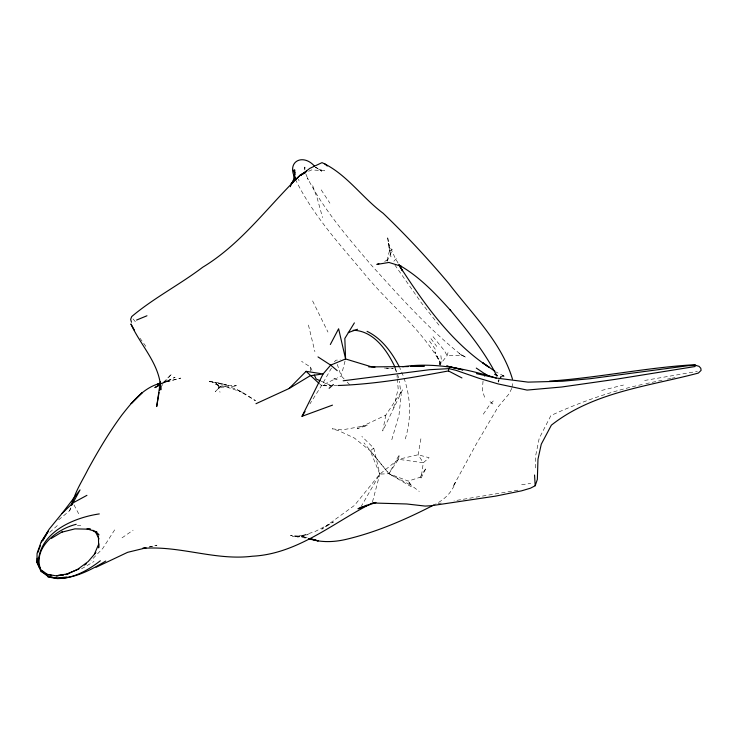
<?xml version="1.0" encoding="UTF-8"?>
<svg xmlns="http://www.w3.org/2000/svg" width="738" height="738" viewBox="0 0 738 738"><rect width="100%" height="100%" fill="white"/><g stroke="black" fill="none" stroke-linecap="round" stroke-linejoin="round"><path stroke-width="0.55" stroke-dasharray="3.69 2.77" d="M304.822 169.924L304.84 167.092L304.776 169.869M304.794 169.223L304.84 167.092M310.32 371.389L310.421 367.054L301.565 361.334M535.373 467.947L535.77 455.18L539.201 438.372L550.926 415.531C580.981 401.684 612.402 390.808 644.791 383.917M483.049 381.011L482.283 390.134L485.189 399.074M360.91 506.923L379.821 474.11L388.926 473.704L408.271 481.075L420.005 477.311L421.13 477.947L423.308 462.754L429.064 457.698L418.095 454.774L398.455 459.304L379.821 474.11L354.48 505.392L321.786 529.174L333.456 521.95L314.831 531.674L297.46 536.987L308.244 534.663L292.635 536.646L303.438 536.415L290.477 535.484L308.373 538.546M511.969 387.284L512.809 382.109M420.9 438.769L418.095 454.774L423.308 462.754L398.455 459.304L388.926 473.704L411.832 487.062L408.271 481.075L411.297 485.364L419.267 491.425M385.817 415.125L382.736 430.946L402.597 389.747L385.817 415.125L357.293 428.677L367.884 425.263L342.045 429.922L332.192 428.806L338.714 430.715L354.48 438.114L370.264 450.863L388.926 473.704L411.297 485.364M398.455 459.304L399.433 454.451L388.926 473.704L364 442.865M405.263 438.907C412.607 415.605 410.328 389.95 399.83 367.958M393.695 407.846L398.169 388.649L397.293 378.779M386.989 260.671L389.461 250.782L387.524 236.529L390.965 256.907L388.483 243.263L394.959 257.608L398.704 264.176M498.565 381.915L499.109 379.784M345.033 361.085L341.187 375.919L337.257 377.865M372.496 501.858L379.821 474.11L373.751 448.077L361.86 436.426M440.106 365.522L441.462 360.854L440.669 353.686M391.795 439.737L398.981 415.199L401.177 395.162L399.359 381.186M58.643 519.81L69.667 510.733L70.617 507.532M448.021 352.672L447.108 355.605L440.318 364.231M387.127 261.215L392.524 249.573L389.461 250.782M69.667 510.733L70.903 507.799M498.953 379.636L498.122 381.472L499.128 379.664M291.187 184.989L290.108 186.954L291.076 184.924M421.13 477.947L426.195 467.938L420.005 477.311M511.794 388.317L508.989 393.935L498.067 406.97L476.047 444.47L453.04 486.6L455.281 482.615C451.831 493.095 443.464 500.327 433.787 505.023M290.108 186.954L291.15 185.044M499.635 378.76L501.148 376.048L499.838 378.336L502.301 376.315L505.115 375.753L502.329 375.67L505.318 376.731L495.871 371.915M331.463 368.059L321.537 385.642L309.942 403.861M439.193 364.701L441.462 360.854M114.667 529.875L102.785 548.399L91.005 560.566M483.289 414.175L489.488 405.144L494.303 399.802M160.478 387.312L171.668 373.871L162.941 382.93L161.142 383.972M334.379 361.86L335.882 360.245L340.19 359.674M393.824 261.243L396.915 258.152M49.769 532.347L57.684 525.262M387.81 259.555L383.991 261.87M373.751 448.077L370.264 450.863L379.821 474.11M122.028 537.854L133.135 530.161M81.503 568.85L94.021 561.48M161.733 383.825L175.081 377.238L162.941 382.93L166.631 381.122L161.631 382.837M333.327 379.802L321.537 385.642L319.923 384.221M308.567 171.29L311.648 169.897L324.683 170.773L319.628 169.583L315.292 167.231L321.639 171.207L316.251 167.425M234.776 385.789L233.116 386.463L209.398 381.647C218.531 381.454 227.129 386.823 236.363 385.651L233.116 386.463L231.972 385.891M601.645 390.43L623.472 385.042M149.362 547.052L156.973 545.197L149.205 546.941M645.87 383.686L664.209 379.756M667.466 379.111L670.731 378.465M671.82 378.243L675.076 377.598M644.634 380.467L697.345 371.38M517.938 490.189L454.027 500.816M438.077 503.602L441.269 503.067M521.637 484.7L530.668 483.455M224.435 384.968L226.446 384.885L218.291 383.133M332.976 385.439L321.537 385.642L330.993 385.937M334.12 385.421L337.552 385.365M77.379 525.271L80.802 525.336M384.36 368.041L393.262 368.677L386.398 368.096M209.398 381.647L216.077 382.524M242.627 392.312C234.702 390.337 226.76 385.116 218.31 387.939L220.321 386.518C233.448 385.19 245.127 393.834 255.477 400.697L236.797 389.535M215.311 384.516L228.872 387.219M307.202 537.836L301.685 536.295L309.167 538.436M321.141 381.186L330.061 385.098M490.014 401.656L494.497 405.263M217.968 384.978L214.703 382.044L219.131 386.537L217.968 384.978L220.016 392.275M344.166 378.991L341.187 375.919L337.294 364.424M347.155 382.072L350.144 385.144M433.031 336.639L444.221 350.412L447.108 355.605L461.674 355.31L466.351 357.46L459.101 353.456L462.053 355.531C428.4 328.862 399.756 296.501 371.011 264.776C347.792 237.396 323.798 209.906 307.34 177.757L308.198 179.694L305.929 174.15M133.024 318.917L136.945 323.631M439.009 325.181L421.306 302.718L394.968 265.145M430.946 338.631L436.785 346.445M139.906 338.105L146.401 347.109M429.451 340.965L435.254 349.194M321.196 189.86L329.904 203.171M73.994 504.875L78.662 513.74M312.598 300.901L327.967 332.091M310.421 367.054L312.34 371.039M295.338 179.205C312.036 213.808 338.272 242.682 362.819 271.842C387.727 302.94 420.808 327.856 440.429 362.902L434.839 351.832L439.082 360.458L439.903 364.507M394.867 367.967L396.813 373.299M312.709 185.699L317.146 197.987L322.552 217.581M395.448 368.437L397.265 373.732M397.625 374.793L398.714 377.976M308.438 325.043L314.905 351.666M298.641 179.076L299.01 180.93M498.187 380.171L498.473 382.155M397.007 375.494L397.201 377.69M220.321 386.518L215.385 391.574L220.321 386.518M167.6 381.528L160.958 383.317L180.755 378.087L167.6 381.528"/><path stroke-width="1.11" d="M160.81 386.666L160.783 389.885C160.377 364.48 140.792 345.938 130.894 323.945L134.39 330.163M36.9 562.928L37.085 553.343L40.968 542.485L48.357 531.074L42.813 540.733M37.168 562.78L37.269 558.223M294.453 177.71L294.628 169.823L294.683 174.279L294.121 171.161M372.201 502.975L406.749 503.98L425.116 506.074L431.26 505.742L495.77 496.093L521.554 490.844L530.474 488.187L535.188 485.742L534.561 475.014M72.13 504.866C74.51 492.347 82.149 481.204 87.822 469.728C98.163 450.844 109.132 432.256 121.945 414.931C132.277 401.832 143.596 387.422 160.635 383.188M294.517 177.941L294.73 173.91L293.512 179.851L291.565 183.91M160.395 381.5L156.696 406.546L159.048 392.478M159.417 390.31L159.777 388.151M338.272 385.504C375.338 384.157 412.053 377.745 448.455 370.937L448.852 368.631L455.853 370.273L478.805 378.225L498.076 383.917L527.043 390.079L561.683 387.007L615.344 379.341L694.965 366.546L695.657 365.347L695.011 364.673C646.276 367.506 598.269 377.782 549.561 381.122M71.245 505.41L73.136 499.017L80.036 489.903L72.961 502.91L61.974 513.5L49.215 529.118L41.208 541.969M484.534 376.048L485.124 374.065L476.287 368.087M37.749 552.661L40.396 545.631M94.418 554.137L98.855 543.805L98.68 547.854L98.431 536.12M332.469 405.134L302.008 416.324L323.078 373.972L330.679 365.125L345.578 358.963L371.537 366.841L374.969 367.127M330.338 344.498L338.613 328.761L345.578 358.963L344.831 338.447L354.378 322.884M292.183 183.135L295.532 177.12L292.276 183.024M302.008 416.324L305.052 411.527M535.188 485.742L537.347 479.423L537.974 459.221L541.268 444.211L551.369 425.162C593.49 391.878 648.149 386.408 698.332 373.077L701.1 370.365L700.796 368.262L699.052 366.352L695.657 365.347L688.139 365.707L590.317 378.695L562.43 381.223L528.067 382.127L496.213 378.031L476.416 373.631M61.974 513.5L73.136 499.017M95.857 552.596L88.182 561.553L77.647 569.349L66.734 574.21M293.226 181.234L291.067 183.614L301.095 174.482L300.357 175.017C268.143 206.142 241.686 243.641 202.655 267.276C179.721 284.684 153.725 298.014 131.724 316.547L130.644 319.342L131.484 322.229M289.121 388.502L306.095 371.343L323.078 373.972L310.228 375.716L289.121 388.502L255.975 403.714M329.139 388.299L333.391 384.516M100.35 560.76C85.774 572.079 66.549 582.503 47.693 576.646L56.678 578.158L66.983 576.968M84.529 565.068L86.383 563.777M305.91 171.936L300.486 175.459L309.812 168.384L322.017 162.637C346.223 173.624 362.072 197.599 383.077 213.217C406.278 235.413 428.132 258.973 448.815 283.521C471.72 313.641 501.416 342.017 512.458 379.092M51.411 538.353L62.545 531.646M306.759 171.188L300.357 175.017L305.486 172.692M160.247 384.498L154.869 387.616L160.755 384.369M105.728 561.055C90.857 570.022 74.621 578.518 56.835 578.601M371.205 503.547C332.773 523.048 297.386 553.98 252.387 556.221C215.367 560.898 179.472 545.253 142.535 548.426L144.759 547.928M72.961 502.91L86.927 495.346M433.787 505.023C406.14 519.294 377.339 531.858 347.008 539.155C334.268 542.282 320.919 542.734 308.373 538.546M96.051 567.273L127.609 552.328L146.106 547.836M78.984 568.924L67.25 573.915L56.54 575.705L63.357 574.856M136.567 320.061L146.963 315.772M367.127 505.041L357.995 508.759L375.956 502.467L374.074 502.716M76.217 524.312C56.429 529.072 30.811 549.09 41.605 571.655L47.905 576.341L56.678 578.158M378.898 263.706L376.86 264.444L388.972 262.451L401.075 266.233L398.677 264.868C419.064 276.233 435.272 293.41 450.724 310.606L450.18 309.969C467.477 330.707 484.829 351.897 496.942 376.186M348.262 332.58L357.561 329.268M61.595 532.246L74.953 528.86L90.58 529.229L87.684 528.712M99.298 513.916C72.951 517.753 37.822 533.131 38.376 564.385L41.605 571.655M343.142 380.799L429.498 369.72L448.852 368.631M58.892 575.594L56.642 575.917L47.435 574.385L41.863 570.502M61.143 575.271L63.394 574.948M65.627 574.579L67.896 574.293M402.69 366.712C434.571 362.063 465.835 368.732 496.213 378.031M408.382 366.565L368.769 366.915M414.064 366.417L424.295 366.149L410.632 366.417M353.133 330.264C373.631 330.652 387.275 350.522 395.088 367.376M334.222 378.686L336.823 379.175M47.435 574.385L51.577 575.354M310.237 538.74L318.244 540.899L309.406 538.445M87.001 528.869L96.89 531.904M494.617 374.351L497.449 375.577M320.144 380.753L316.178 379.009L314.259 375.024M485.124 374.065L490.014 376.546M448.455 370.937L461.923 377.939M367.054 331.344C381.933 338.53 391.924 352.626 399.396 366.897M318.004 356.915L330.679 365.125L337.22 370.642M494.94 371.269L482.818 362.847L489.349 367.45C450.844 342.248 424.202 303.752 399.47 265.818L402.45 270.735L399.24 265.108M42.232 571.267L43.911 572.448M41.881 571.267L48.053 575.806M314.425 166.087C303.383 153.522 286.916 160.866 294.554 177.185M92.813 530.216L98.984 534.949L95.82 531.646M324.609 163.679L327.266 166.013M319.111 383.511L306.095 371.343M294.84 172.747L293.373 170.146L294.702 172.572M95.516 531.821L98.984 538.888M37.656 563.823L39.594 567.992M37.832 564.21L41.144 571.701M142.12 392.681L131.207 403.548L142.12 392.681M160.958 383.317L157.637 384.212L160.939 383.345M453.944 367.653L446.601 366.03L462.975 369.923L453.944 367.653"/></g></svg>
